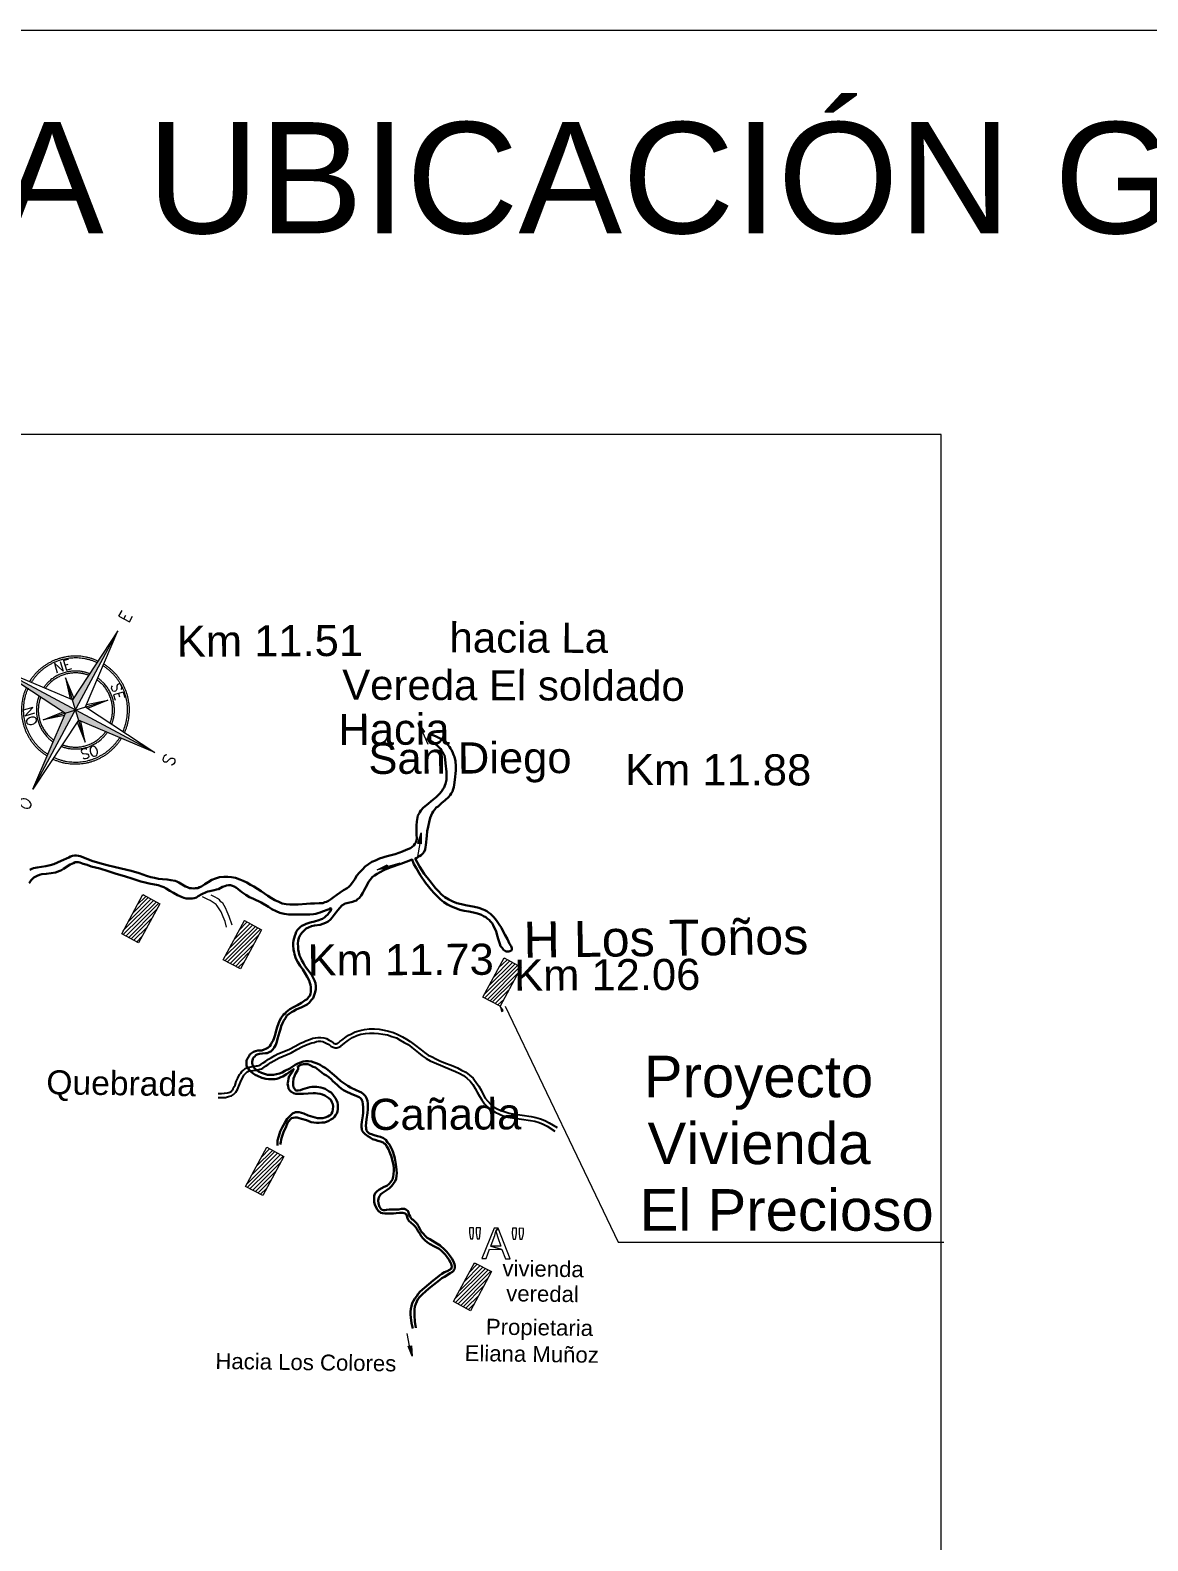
# Model space of a CAD drawing. Header units: millimetres. Extents: x 168 to 394, y 129 to 255.
# Drawn here: x 219.73 to 225.76, y 246.94 to 255.09 of the extents above; entities that cross this region are included whole.
import ezdxf
from ezdxf.enums import TextEntityAlignment as Align

# ---------------------------------------------------------------- set-up
doc = ezdxf.new("R2010")
doc.units = ezdxf.units.MM
for name, color, linetype, lineweight in [('Cartografia', 251, 'Continuous', 13), ('Esquemas', 7, 'Continuous', 13), ('Norte', 6, 'Continuous', 13), ('textos', 7, 'Continuous', 13), ('Via', 21, 'Continuous', 30)]:
    doc.layers.add(name, color=color, linetype=linetype, lineweight=lineweight)
doc.layers.add('Quebrada', color=130, linetype='Continuous')
doc.styles.add('0.6', font='', dxfattribs={"height": 0.6})
doc.styles.add('Arial (bold italic)', font='romans.shx')
doc.styles.add('Arial (italic)', font='romans.shx')
doc.styles.add('Textos Catografia', font='arial.ttf')
doc.styles.get('0.6').set_extended_font_data('@Arial Unicode MS')

# ---------------------------------------------------------------- blocks, each defined once
blk = doc.blocks.new('NORTE')
at = {"layer": 'Norte'}
for p, q in [((0, 5.598), (-0.462, 0.462)), ((0, -5.598), (0, 5.598)), ((0.462, 0.462), (0, 5.598)), ((1.484, 1.484), (-1.484, -1.484)), ((-1.484, 1.484), (1.484, -1.484)), ((-0.619, 0.448), (-1.484, 1.484)), ((-1.484, 1.484), (-0.448, 0.619)), ((1.484, 1.484), (0.448, 0.619)), ((0.619, 0.448), (1.484, 1.484)), ((-5.598, 0), (-0.462, 0.462)), ((5.598, 0), (0.462, 0.462)), ((-5.598, 0), (5.598, 0)), ((-0.462, -0.462), (-5.598, 0)), ((-0.619, -0.448), (-1.484, -1.484)), ((-1.484, -1.484), (-0.448, -0.619)), ((0, -5.598), (-0.462, -0.462)), ((0.462, -0.462), (0, -5.598)), ((1.484, -1.484), (0.448, -0.619)), ((0.462, -0.462), (5.598, 0)), ((0.619, -0.448), (1.484, -1.484))]:
    blk.add_line(p, q, dxfattribs=at)
for points in [[(-0.202, 3.353), (-1.029, 3.303), (-2.446, 2.446), (-3.303, 1.029), (-3.353, 0.202)], [(-0.195, 3.236), (-0.993, 3.188), (-2.361, 2.361), (-3.188, 0.993), (-3.236, 0.195)], [(3.236, 0.195), (3.188, 0.993), (2.361, 2.361), (0.993, 3.188), (0.195, 3.236)], [(3.353, 0.202), (3.303, 1.029), (2.446, 2.446), (1.029, 3.303), (0.202, 3.353)], [(-0.313, 2.406), (-0.847, 2.336), (-1.757, 1.757), (-2.336, 0.847), (-2.406, 0.313)], [(-0.298, 2.29), (-0.807, 2.224), (-1.673, 1.673), (-2.224, 0.807), (-2.29, 0.298)], [(2.29, 0.298), (2.224, 0.807), (1.673, 1.673), (0.807, 2.224), (0.298, 2.29)], [(2.406, 0.313), (2.336, 0.847), (1.757, 1.757), (0.847, 2.336), (0.313, 2.406)], [(-3.353, -0.202), (-3.303, -1.029), (-2.446, -2.446), (-1.029, -3.303), (-0.202, -3.353)], [(-3.236, -0.195), (-3.188, -0.993), (-2.361, -2.361), (-0.993, -3.188), (-0.195, -3.236)], [(-2.406, -0.313), (-2.336, -0.847), (-1.757, -1.757), (-0.847, -2.336), (-0.313, -2.406)], [(-2.29, -0.298), (-2.224, -0.807), (-1.673, -1.673), (-0.807, -2.224), (-0.298, -2.29)], [(0.195, -3.236), (0.993, -3.188), (2.361, -2.361), (3.188, -0.993), (3.236, -0.195)], [(0.202, -3.353), (1.029, -3.303), (2.446, -2.446), (3.303, -1.029), (3.353, -0.202)], [(0.298, -2.29), (0.807, -2.224), (1.673, -1.673), (2.224, -0.807), (2.29, -0.298)], [(0.313, -2.406), (0.847, -2.336), (1.757, -1.757), (2.336, -0.847), (2.406, -0.313)]]:
    blk.add_open_spline(points, degree=2, dxfattribs=at)
for points in [[(0, 0), (-0.462, 0.462), (0, 0), (0, 5.598)], [(-0.462, 0.462), (-0.448, 0.619), (-0.462, 0.462), (-1.484, 1.484)], [(0.462, 0.462), (0.448, 0.619), (0.462, 0.462), (1.484, 1.484)], [(-5.598, 0), (0, 0), (-5.598, 0), (-0.462, 0.462)], [(0, 0), (0.462, 0.462), (0, 0), (5.598, 0)], [(-0.462, -0.462), (-0.448, -0.619), (-0.462, -0.462), (-1.484, -1.484)], [(0, 0), (-0.462, -0.462), (0, 0), (0, -5.598)], [(0.462, -0.462), (0.448, -0.619), (0.462, -0.462), (1.484, -1.484)]]:
    blk.add_solid(points, dxfattribs=at)
for s, style, p in [('N', 'Arial (bold italic)', (0, 6.598)), ('O', 'Arial (italic)', (-6.598, 0)), ('E', 'Arial (italic)', (6.598, 0)), ('S', 'Arial (italic)', (0, -6.598))]:
    blk.add_text(s, height=0.75, dxfattribs=dict(at, style=style)).set_placement(p, align=Align.MIDDLE_CENTER)
at = {"layer": 'Norte', "style": 'Arial (italic)'}
for s, rotation, p in [('NO', 225, (-1.475, 2.94)), ('NE', 315, (1.427, 2.158)), ('SO', 315, (-2.535, -1.846)), ('SE', 225, (2.406, -1.194))]:
    blk.add_text(s, height=0.6274, rotation=rotation, dxfattribs=at).set_placement(p)

msp = doc.modelspace()

# ---------------------------------------------------------------- linework, layer by layer
at = {"layer": 'Cartografia'}
for points in [[(221.84108, 251.29412), (221.82509, 251.35061), (221.85927, 251.30219)], [(221.8229, 250.70099), (221.84108, 250.75749), (221.84108, 250.69898)], [(221.66362, 250.56786), (221.60499, 250.55776), (221.65766, 250.58601)], [(220.22725, 250.2128), (220.34025, 250.42463), (220.43303, 250.37418), (220.31806, 250.16439)], [(220.7741, 250.07359), (220.88886, 250.28542), (220.97978, 250.235), (220.86691, 250.02518)], [(222.17406, 249.87186), (222.28913, 250.08369), (222.37975, 250.03324), (222.26687, 249.82345)], [(222.28286, 249.79921), (222.26687, 249.82345), (222.27502, 249.7952)], [(220.89513, 248.85106), (221.00988, 249.06289), (221.10081, 249.01244), (220.98794, 248.80265)], [(222.12358, 248.62713), (222.10132, 248.62713), (222.10132, 248.60089), (222.10759, 248.56862), (222.11951, 248.56862), (222.12358, 248.60089)], [(222.16183, 248.62713), (222.13769, 248.62713), (222.13769, 248.60089), (222.14365, 248.56862), (222.15588, 248.56862), (222.15995, 248.60089)], [(222.25684, 248.62512), (222.23458, 248.62512), (222.16811, 248.46171), (222.19225, 248.46171), (222.21043, 248.51212), (222.2769, 248.51012), (222.21639, 248.52827), (222.23458, 248.57668), (222.23865, 248.58678), (222.24461, 248.60898)], [(222.25684, 248.62512), (222.24461, 248.60898), (222.2468, 248.59888), (222.25464, 248.57468), (222.27095, 248.52827), (222.21639, 248.52827), (222.2769, 248.51012), (222.29509, 248.45967), (222.32143, 248.45967)], [(222.3556, 248.62512), (222.33334, 248.62512), (222.33146, 248.59687), (222.33742, 248.56662), (222.34965, 248.56662), (222.3556, 248.59687)], [(222.39197, 248.62309), (222.36971, 248.62512), (222.36971, 248.59687), (222.37379, 248.56662), (222.38602, 248.56662), (222.39197, 248.59687)], [(222.01478, 248.22969), (222.12954, 248.43951), (222.22047, 248.3911), (222.10759, 248.17927)], [(221.78872, 247.99165), (221.7928, 247.93518), (221.77054, 247.98964)]]:
    msp.add_lwpolyline(points, close=True, dxfattribs=at)
for points in [[(221.85112, 251.29815), (221.87745, 251.23561)], [(221.83324, 250.70099), (221.82102, 250.63038)], [(221.65954, 250.57591), (221.72821, 250.59611)], [(220.23334, 250.22895), (220.39873, 250.39234)], [(220.25955, 250.27532), (220.38462, 250.40043)], [(220.28576, 250.32373), (220.37051, 250.40848)], [(220.31, 250.37014), (220.35637, 250.41454)], [(220.33621, 250.41858), (220.34226, 250.42259)], [(220.79229, 250.24911), (220.78413, 250.27937), (220.7741, 250.30558), (220.76375, 250.33182), (220.75592, 250.34192), (220.74965, 250.35402), (220.74181, 250.36412), (220.73554, 250.37218), (220.7255, 250.37823), (220.71547, 250.38629), (220.70324, 250.39234), (220.69133, 250.39839), (220.66301, 250.41253)], [(220.82239, 250.25921), (220.8064, 250.30762), (220.79605, 250.33182), (220.78602, 250.35402), (220.77191, 250.37823), (220.76187, 250.38629), (220.75372, 250.39638), (220.74369, 250.40444), (220.73146, 250.41049), (220.70951, 250.42259)], [(220.23534, 250.20876), (220.41287, 250.38428)], [(220.24945, 250.2007), (220.42698, 250.37823)], [(220.2656, 250.19261), (220.41488, 250.34393)], [(220.2777, 250.18656), (220.38867, 250.29752)], [(220.29181, 250.1785), (220.36446, 250.24911)], [(220.78194, 250.08974), (220.94749, 250.25312)], [(220.78413, 250.06955), (220.9616, 250.24507)], [(220.79824, 250.06149), (220.97571, 250.23901)], [(220.80828, 250.13614), (220.93338, 250.26121)], [(220.83461, 250.18455), (220.91927, 250.26927)], [(220.85876, 250.23096), (220.90297, 250.27736)], [(220.88509, 250.27937), (220.89105, 250.28542)], [(220.30796, 250.17044), (220.33822, 250.2007)], [(220.81235, 250.05343), (220.96348, 250.20471)], [(220.82646, 250.04534), (220.93746, 250.1563)], [(220.84057, 250.03728), (220.91112, 250.1099)], [(220.85468, 250.03123), (220.88698, 250.06149)], [(222.23458, 249.98081), (222.31923, 250.06754)], [(222.25872, 250.02922), (222.30512, 250.07359)], [(222.28506, 250.07764), (222.29101, 250.08168)], [(222.18222, 249.88801), (222.34745, 250.05139)], [(222.1841, 249.86781), (222.36156, 250.04333)], [(222.19821, 249.85976), (222.37567, 250.03728)], [(222.20824, 249.93438), (222.33334, 250.05948)], [(222.21232, 249.8517), (222.36376, 250.00298)], [(222.22642, 249.84565), (222.33742, 249.95658)], [(222.24053, 249.83756), (222.31108, 249.90817)], [(222.25464, 249.8295), (222.28694, 249.85976)], [(220.90297, 248.86517), (221.06664, 249.0306)], [(220.90516, 248.84702), (221.08263, 249.02254)], [(220.91927, 248.83896), (221.09674, 249.01448)], [(220.9293, 248.91358), (221.05253, 249.03865)], [(220.95345, 248.95999), (221.0403, 249.04474)], [(220.97978, 249.00843), (221.02399, 249.05279)], [(221.00612, 249.05684), (221.00988, 249.06085)], [(220.93338, 248.8309), (221.08451, 248.98218)], [(220.94749, 248.82281), (221.05848, 248.93377)], [(220.9616, 248.81475), (221.03434, 248.88737)], [(220.97571, 248.8087), (221.008, 248.83896)], [(222.09944, 248.38705), (222.14365, 248.43145)], [(222.12578, 248.43346), (222.13174, 248.43951)], [(222.02262, 248.24383), (222.18817, 248.40721)], [(222.02482, 248.22363), (222.20228, 248.40116)], [(222.03893, 248.21558), (222.21639, 248.3931)], [(222.04896, 248.29023), (222.17406, 248.4153)], [(222.05304, 248.20752), (222.20416, 248.3588)], [(222.0753, 248.33864), (222.15995, 248.42336)], [(222.06715, 248.20147), (222.17814, 248.31243)], [(222.08125, 248.19338), (222.154, 248.26399)], [(222.09536, 248.18532), (222.12766, 248.21758)], [(221.77869, 247.99165), (221.76646, 248.05824)]]:
    msp.add_lwpolyline(points, dxfattribs=at)
for points in [[(221.84108, 251.29412), (221.82509, 251.35061), (221.85927, 251.30219)], [(221.8229, 250.70099), (221.84108, 250.75749), (221.84108, 250.69898)], [(221.66362, 250.56786), (221.60499, 250.55776), (221.65766, 250.58601)], [(222.28286, 249.79921), (222.26687, 249.82345), (222.27502, 249.7952)], [(221.78872, 247.99165), (221.7928, 247.93518), (221.77054, 247.98964)]]:
    msp.add_solid(points, dxfattribs=at)
at = {"layer": 'Esquemas'}
for points in [[(209.40233, 255.0873), (242.64774, 255.0873), (242.64774, 221.93094), (209.40233, 221.93094)], [(209.80492, 226.33637), (224.64364, 226.33637), (224.64364, 252.90748), (209.80492, 252.90748)]]:
    msp.add_lwpolyline(points, close=True, dxfattribs=at)
at = {"layer": 'Quebrada'}
for points in [[(220.74776, 249.35138), (220.76595, 249.35138), (220.78194, 249.35339), (220.79824, 249.35539), (220.8042, 249.35743), (220.81016, 249.35944), (220.81643, 249.36348), (220.82051, 249.3675), (220.82427, 249.37154), (220.82834, 249.37759), (220.83054, 249.38364), (220.83838, 249.39778), (220.84465, 249.41591), (220.8528, 249.43409), (220.86283, 249.45425), (220.86879, 249.46234), (220.87475, 249.4704), (220.8829, 249.47846), (220.89293, 249.48652), (220.90297, 249.4926), (220.91331, 249.49461), (220.92335, 249.49661), (220.93526, 249.49865), (220.95157, 249.50066), (220.95972, 249.50066), (220.96568, 249.50266), (220.97759, 249.50871), (220.98982, 249.5168), (221.00393, 249.5269), (221.01804, 249.53696), (221.03434, 249.54706), (221.05253, 249.55713), (221.06852, 249.56521), (221.10081, 249.57932), (221.13091, 249.59146), (221.16132, 249.60757), (221.19174, 249.62372), (221.1955, 249.62573), (221.19958, 249.62773), (221.20585, 249.62977), (221.21996, 249.63582), (221.2441, 249.64592), (221.25821, 249.64993), (221.27232, 249.65197), (221.28643, 249.65398), (221.30054, 249.65398), (221.31653, 249.65197), (221.33064, 249.64793), (221.34475, 249.63987), (221.35697, 249.63382), (221.36701, 249.62573), (221.37108, 249.62168), (221.37516, 249.62168), (221.37924, 249.61968), (221.38519, 249.61968), (221.38739, 249.62168), (221.39115, 249.62168), (221.39523, 249.62573), (221.40338, 249.63178), (221.41341, 249.63987), (221.43755, 249.65802), (221.44978, 249.66608), (221.46201, 249.67213), (221.48615, 249.68423), (221.51249, 249.69229), (221.53663, 249.69634), (221.56266, 249.70038), (221.589, 249.70038), (221.61533, 249.69838), (221.64136, 249.69433), (221.66581, 249.68828), (221.69184, 249.68019), (221.71598, 249.67013), (221.74044, 249.65802), (221.76238, 249.64592), (221.78276, 249.63178), (221.80283, 249.61563), (221.84108, 249.58741), (221.85927, 249.57327), (221.87965, 249.55916), (221.89971, 249.54907), (221.91978, 249.53897), (221.94204, 249.52891), (221.9643, 249.51881), (222.01259, 249.50066), (222.03673, 249.49056), (222.05899, 249.47846), (222.08125, 249.46636), (222.10132, 249.45021), (222.1217, 249.43409), (222.12954, 249.424), (222.13769, 249.41189), (222.1518, 249.39173), (222.16403, 249.36953), (222.17594, 249.34733), (222.18629, 249.32717), (222.2004, 249.31103), (222.21451, 249.29488), (222.2305, 249.28077), (222.25057, 249.26867), (222.27095, 249.26058), (222.29321, 249.25252), (222.31516, 249.24647), (222.33742, 249.24242), (222.38602, 249.23437), (222.4343, 249.22831), (222.45845, 249.22226), (222.48478, 249.21621), (222.50704, 249.20612), (222.53119, 249.19401), (222.57351, 249.16777)], [(220.74776, 249.33119), (220.78602, 249.33119), (220.80232, 249.33523), (220.81016, 249.33724), (220.81831, 249.33928), (220.82427, 249.34329), (220.83054, 249.34733), (220.8365, 249.35339), (220.84245, 249.35944), (220.85061, 249.37355), (220.85876, 249.39173), (220.87287, 249.426), (220.88102, 249.44215), (220.88509, 249.45021), (220.89105, 249.45629), (220.89701, 249.46234), (220.90297, 249.46839), (220.91112, 249.47241), (220.91927, 249.47444), (220.93526, 249.47645), (220.95345, 249.47846), (220.97163, 249.4825), (220.97978, 249.48451), (220.98794, 249.48855), (221.00205, 249.49865), (221.01616, 249.50871), (221.03026, 249.51881), (221.04626, 249.52891), (221.07667, 249.54502), (221.14126, 249.57127), (221.17136, 249.58942), (221.20177, 249.60557), (221.22591, 249.61563), (221.25225, 249.62573), (221.26417, 249.62773), (221.27639, 249.63178), (221.28831, 249.63382), (221.30054, 249.63382), (221.31057, 249.63178), (221.3228, 249.62773), (221.33283, 249.62168), (221.34475, 249.61563), (221.35509, 249.60757), (221.36701, 249.60152), (221.37704, 249.59751), (221.38739, 249.59751), (221.39742, 249.60152), (221.40745, 249.60757), (221.42752, 249.62372), (221.44978, 249.63987), (221.47204, 249.65398), (221.49431, 249.66407), (221.51625, 249.67213), (221.54071, 249.67618), (221.56266, 249.67818), (221.58711, 249.67818), (221.61126, 249.67618), (221.6354, 249.67213), (221.65954, 249.66809), (221.68368, 249.66003), (221.70814, 249.65197), (221.72821, 249.63987), (221.75047, 249.62773), (221.77054, 249.61563), (221.7906, 249.59952), (221.82697, 249.57127), (221.84735, 249.55512), (221.86742, 249.54101), (221.88968, 249.52891), (221.91194, 249.51881), (221.95835, 249.49865), (222.00444, 249.48046), (222.0267, 249.4704), (222.04896, 249.4603), (222.06903, 249.4482), (222.08721, 249.43409), (222.1054, 249.41794), (222.11951, 249.39979), (222.13174, 249.3796), (222.14365, 249.35944), (222.15588, 249.33724), (222.16811, 249.31708), (222.18222, 249.29689), (222.2004, 249.27873), (222.21859, 249.26462), (222.24053, 249.25051), (222.2628, 249.24042), (222.28694, 249.23032), (222.3092, 249.22427), (222.33334, 249.22023), (222.38194, 249.21421), (222.43023, 249.20612), (222.45437, 249.20207), (222.47663, 249.19602), (222.49889, 249.18596), (222.52115, 249.17586), (222.56129, 249.14965)]]:
    msp.add_lwpolyline(points, dxfattribs=at)
at = {"layer": 'textos'}
msp.add_lwpolyline([(222.29399, 249.82257), (222.9032, 248.54959), (224.6581, 248.54959)], dxfattribs=at)
at = {"layer": 'Via'}
for points in [[(221.9005, 251.2872), (221.92276, 251.27712), (221.9469, 251.26501), (221.95694, 251.25896), (221.96697, 251.25089), (221.97512, 251.24081), (221.98516, 251.23274), (221.99331, 251.22265), (221.99927, 251.21257), (222.00742, 251.20247), (222.01149, 251.19037), (222.01557, 251.17827), (222.02153, 251.16818), (222.0256, 251.14397), (222.02748, 251.11774), (222.02748, 251.09354), (222.02341, 251.04311), (222.01933, 251.01687), (222.01745, 251.00477), (222.01337, 250.99267), (222.0093, 250.98056), (222.00334, 250.97048), (221.99738, 250.96038), (221.98923, 250.9503), (221.97105, 250.93416), (221.95098, 250.91802), (221.93279, 250.89987), (221.92276, 250.89382), (221.91461, 250.88373), (221.90646, 250.87365), (221.9005, 250.86355), (221.89454, 250.85145), (221.89047, 250.83934), (221.8842, 250.81515), (221.87824, 250.79091), (221.87416, 250.76674), (221.87228, 250.7425), (221.86601, 250.69208), (221.86413, 250.67998), (221.86225, 250.66788), (221.85817, 250.65574), (221.85002, 250.64568), (221.84187, 250.63762), (221.83183, 250.63157), (221.8218, 250.62549), (221.80957, 250.61944), (221.83183, 250.57708), (221.84406, 250.55692), (221.85817, 250.53672), (221.88827, 250.49841), (221.91869, 250.46006), (221.93468, 250.44395), (221.95098, 250.42579), (221.96917, 250.41165), (221.99111, 250.39754), (222.01149, 250.38745), (222.03375, 250.37939), (222.0579, 250.37334), (222.08016, 250.36729), (222.12844, 250.3592), (222.15259, 250.35315), (222.17485, 250.34509), (222.18488, 250.34104), (222.19492, 250.33499), (222.20495, 250.32894), (222.2153, 250.32088), (222.23348, 250.30273), (222.24759, 250.28457), (222.2617, 250.26438), (222.27361, 250.24623), (222.28365, 250.22607), (222.29399, 250.20588), (222.30591, 250.18371), (222.31187, 250.17157), (222.31814, 250.15947), (222.32598, 250.14737), (222.32817, 250.14132), (222.33005, 250.13527), (222.33005, 250.12921), (222.32817, 250.1252), (222.32598, 250.12116), (222.32002, 250.11915), (222.31406, 250.11711), (222.30183, 250.11711), (222.29588, 250.11915), (222.28992, 250.12316), (222.28584, 250.12721), (222.27769, 250.1373), (222.26954, 250.14737), (222.26546, 250.15947), (222.25762, 250.18167), (222.25135, 250.20387), (222.2454, 250.22807), (222.23536, 250.24827), (222.2294, 250.26037), (222.22313, 250.27043), (222.2153, 250.28053), (222.20714, 250.28859), (222.19711, 250.29668), (222.18896, 250.30273), (222.17673, 250.30878), (222.1667, 250.31483), (222.14444, 250.32289), (222.12249, 250.32894), (222.09803, 250.33299), (222.07389, 250.337), (222.04975, 250.34305), (222.02748, 250.35114), (222.00522, 250.36124), (221.98327, 250.3713), (221.96289, 250.38343), (221.94471, 250.39754), (221.92684, 250.4157), (221.91053, 250.43184), (221.89454, 250.45), (221.88043, 250.46815), (221.86413, 250.48831), (221.83779, 250.52867), (221.81365, 250.56902), (221.80173, 250.58918), (221.79358, 250.61338), (221.76129, 250.60128), (221.73087, 250.59119), (221.67444, 250.57103), (221.64434, 250.55892), (221.61612, 250.54481), (221.60389, 250.53672), (221.58978, 250.52867), (221.57755, 250.51857), (221.56752, 250.50647), (221.55749, 250.49436), (221.54933, 250.47822), (221.53334, 250.44796), (221.52739, 250.43385), (221.51704, 250.41971), (221.5092, 250.40761), (221.49697, 250.39754), (221.4929, 250.3935), (221.48474, 250.39149), (221.47063, 250.38544), (221.44053, 250.37939), (221.43238, 250.37735), (221.42643, 250.37334), (221.4142, 250.36525), (221.40228, 250.35315), (221.39194, 250.34104), (221.37187, 250.31483), (221.36184, 250.30069), (221.3518, 250.29063), (221.33957, 250.28053), (221.32547, 250.27244), (221.31136, 250.26642), (221.29725, 250.26238), (221.26715, 250.25833), (221.25084, 250.25432), (221.23485, 250.24827), (221.22074, 250.24218), (221.20851, 250.23008), (221.19848, 250.21798), (221.18845, 250.20588), (221.18218, 250.19177), (221.1781, 250.17562), (221.17622, 250.16151), (221.1781, 250.14336), (221.1781, 250.12921), (221.18218, 250.1131), (221.18625, 250.09695), (221.19221, 250.08281), (221.19848, 250.0687), (221.20663, 250.05459), (221.21447, 250.04045), (221.22262, 250.02835), (221.24269, 250.00214), (221.25272, 249.99003), (221.25899, 249.97589), (221.26715, 249.96178), (221.27091, 249.94764), (221.2731, 249.93153), (221.2731, 249.91538), (221.26903, 249.89923), (221.26495, 249.88312), (221.25899, 249.86697), (221.24896, 249.85487), (221.23861, 249.84276), (221.2267, 249.83267), (221.21259, 249.82458), (221.19848, 249.81856), (221.16807, 249.80442), (221.15396, 249.79636), (221.14204, 249.79031), (221.12982, 249.78222), (221.11759, 249.77215), (221.10975, 249.75801), (221.1016, 249.74591), (221.09344, 249.7318), (221.08749, 249.71565), (221.08341, 249.69951), (221.07745, 249.68339), (221.06742, 249.64705), (221.06334, 249.63093), (221.05707, 249.61479), (221.04924, 249.60068), (221.04108, 249.58858), (221.03105, 249.57848), (221.02478, 249.57644), (221.01882, 249.57243), (221.01067, 249.57039), (221.00283, 249.57039), (220.98653, 249.56838), (220.97054, 249.56638), (220.96238, 249.56434), (220.95643, 249.56233), (220.95016, 249.55832), (220.9442, 249.55227), (220.93824, 249.54622), (220.93417, 249.53813), (220.93197, 249.53007), (220.93009, 249.52402), (220.93009, 249.51593), (220.93197, 249.50787), (220.93417, 249.50182), (220.93824, 249.49376), (220.9442, 249.48771), (220.95016, 249.48166), (220.96427, 249.47156), (220.98057, 249.46347), (220.99656, 249.45742), (221.01286, 249.45341), (221.04516, 249.45341), (221.06115, 249.45541), (221.07745, 249.45946), (221.09156, 249.46551), (221.10567, 249.47357), (221.13389, 249.48771), (221.16211, 249.50583), (221.17622, 249.51392), (221.19033, 249.51997), (221.20444, 249.52402), (221.21855, 249.52602), (221.23485, 249.52602), (221.25084, 249.52402), (221.26495, 249.51997), (221.28126, 249.51392), (221.29725, 249.50583), (221.30947, 249.49777), (221.32358, 249.48972), (221.33769, 249.47962), (221.36184, 249.45946), (221.3841, 249.43927), (221.40824, 249.41911), (221.43458, 249.40095), (221.44649, 249.39286), (221.4606, 249.3848), (221.49102, 249.3707), (221.50701, 249.36261), (221.51923, 249.35655), (221.53115, 249.3485), (221.5415, 249.3384), (221.54745, 249.3263), (221.55153, 249.31219), (221.55341, 249.29805), (221.55341, 249.26578), (221.55153, 249.24763), (221.54745, 249.21132), (221.54526, 249.19518), (221.54338, 249.17501), (221.54526, 249.16896), (221.54526, 249.16087), (221.54745, 249.15282), (221.54933, 249.14676), (221.55341, 249.14272), (221.55937, 249.13867), (221.56564, 249.13466), (221.57379, 249.13262), (221.5879, 249.12657), (221.60577, 249.12253), (221.62208, 249.11851), (221.63807, 249.11046), (221.65029, 249.10237), (221.66033, 249.08826), (221.67036, 249.07615), (221.67851, 249.06201), (221.68447, 249.0479), (221.69074, 249.0338), (221.69858, 249.00351), (221.70485, 248.97124), (221.70893, 248.94099), (221.71081, 248.92283), (221.70893, 248.90869), (221.70673, 248.89258), (221.70077, 248.87844), (221.69262, 248.86633), (221.68259, 248.85423), (221.67036, 248.84213), (221.65845, 248.83203), (221.63023, 248.81388), (221.62396, 248.80983), (221.61988, 248.80378), (221.61612, 248.79773), (221.61392, 248.79171), (221.61204, 248.78362), (221.60985, 248.77556), (221.61204, 248.75942), (221.61612, 248.74126), (221.61988, 248.73521), (221.62396, 248.72916), (221.63023, 248.72511), (221.63807, 248.72311), (221.64622, 248.72311), (221.65437, 248.72511), (221.67036, 248.72715), (221.71896, 248.72715), (221.73495, 248.72916), (221.75125, 248.72916), (221.75909, 248.72715), (221.76317, 248.72311), (221.76944, 248.71906), (221.77352, 248.711), (221.77728, 248.69686), (221.78135, 248.68881), (221.78543, 248.68072), (221.79139, 248.67467), (221.79766, 248.67065), (221.80957, 248.66056), (221.81961, 248.64845), (221.82368, 248.6424), (221.82776, 248.63635), (221.83403, 248.62224), (221.84187, 248.6081), (221.8519, 248.596), (221.86225, 248.5839), (221.87416, 248.57383), (221.88827, 248.56574), (221.91649, 248.54759), (221.94283, 248.53144), (221.96697, 248.51128), (221.977, 248.49918), (221.98735, 248.48908), (221.99738, 248.47497), (222.00742, 248.46287), (222.01557, 248.44672), (222.02153, 248.43057), (222.02341, 248.42252), (222.02341, 248.40841), (222.01933, 248.40235), (222.01557, 248.3963), (222.0093, 248.39022), (221.99738, 248.38216), (221.96697, 248.36401), (221.95286, 248.35592), (221.94095, 248.34585), (221.89235, 248.30751), (221.86821, 248.28735), (221.84406, 248.26515), (221.83403, 248.25505), (221.82368, 248.24295), (221.81773, 248.23085), (221.81177, 248.21674), (221.80769, 248.20263), (221.8055, 248.18648), (221.8055, 248.15419), (221.80769, 248.12192), (221.81177, 248.08762)], [(219.73177, 250.55892), (219.74186, 250.56297), (219.75193, 250.56701), (219.77212, 250.57103), (219.81852, 250.57911), (219.84069, 250.58313), (219.86088, 250.58918), (219.88104, 250.59724), (219.9012, 250.60733), (219.94159, 250.62549), (219.95165, 250.62953), (219.96175, 250.63358), (219.97184, 250.63558), (219.98395, 250.63558), (219.99401, 250.63358), (220.00411, 250.63157), (220.02631, 250.62348), (220.06666, 250.60733), (220.10902, 250.59523), (220.14937, 250.58313), (220.19374, 250.57306), (220.27846, 250.55287), (220.32085, 250.54077), (220.3612, 250.52666), (220.3834, 250.51857), (220.40356, 250.51456), (220.42576, 250.51051), (220.44793, 250.50851), (220.47213, 250.50647), (220.49232, 250.50245), (220.51452, 250.49841), (220.52459, 250.4964), (220.53468, 250.49035), (220.57099, 250.46815), (220.58109, 250.46411), (220.59319, 250.46006), (220.60329, 250.46006), (220.61539, 250.45806), (220.62545, 250.46006), (220.63759, 250.46006), (220.64565, 250.46411), (220.65775, 250.46815), (220.6759, 250.48026), (220.69406, 250.49236), (220.71218, 250.50446), (220.73225, 250.51252), (220.75451, 250.51857), (220.77677, 250.52061), (220.79903, 250.52061), (220.8191, 250.51857), (220.84136, 250.51456), (220.86362, 250.50647), (220.8818, 250.49841), (220.90187, 250.49035), (220.92194, 250.47822), (220.94012, 250.46815), (220.97838, 250.44395), (221.01475, 250.4177), (221.03513, 250.4056), (221.053, 250.39551), (221.07338, 250.38544), (221.09156, 250.37735), (221.11382, 250.37334), (221.13389, 250.3713), (221.1781, 250.3713), (221.22262, 250.37534), (221.24489, 250.37735), (221.26715, 250.37735), (221.29129, 250.37939), (221.31136, 250.37939), (221.32139, 250.38343), (221.33142, 250.38544), (221.34177, 250.39149), (221.3518, 250.39754), (221.36779, 250.40965), (221.38598, 250.42376), (221.40416, 250.43586), (221.42235, 250.44796), (221.44242, 250.46006), (221.45057, 250.46611), (221.45872, 250.4742), (221.47063, 250.49035), (221.48286, 250.50851), (221.49509, 250.52867), (221.5092, 250.54481), (221.52519, 250.56096), (221.5393, 250.57708), (221.55749, 250.58918), (221.57567, 250.60128), (221.59574, 250.60937), (221.61612, 250.61944), (221.65845, 250.63157), (221.70077, 250.64367), (221.72084, 250.64972), (221.74122, 250.65778), (221.76129, 250.66584), (221.78355, 250.67594), (221.79358, 250.68199), (221.80173, 250.69005), (221.80769, 250.69814), (221.81177, 250.70619), (221.81584, 250.71629), (221.81773, 250.72635), (221.81584, 250.75059), (221.81584, 250.79696), (221.81773, 250.81916), (221.8218, 250.84136), (221.82368, 250.85145), (221.82995, 250.86153), (221.83403, 250.8696), (221.83999, 250.87768), (221.8541, 250.89382), (221.87009, 250.90794), (221.90458, 250.93618), (221.92276, 250.9503), (221.93875, 250.96644), (221.95286, 250.98258), (221.95882, 250.99267), (221.96509, 251.00275), (221.96917, 251.01284), (221.97324, 251.02293), (221.977, 251.04311), (221.977, 251.08748), (221.97324, 251.13389), (221.97105, 251.15406), (221.96917, 251.16616), (221.96697, 251.17625), (221.96101, 251.18432), (221.95694, 251.1944), (221.95098, 251.20247), (221.94471, 251.21054), (221.92872, 251.22669), (221.91053, 251.24081), (221.87009, 251.26703)], [(221.13389, 249.44936), (221.14581, 249.46752), (221.15396, 249.48366), (221.11571, 249.45541), (221.09564, 249.44331), (221.08529, 249.43927), (221.07338, 249.43525), (221.06334, 249.43121), (221.053, 249.4292), (221.01882, 249.4292), (221.00471, 249.43121), (220.98245, 249.43726), (220.95831, 249.44732), (220.94608, 249.45341), (220.93605, 249.45946), (220.92601, 249.46752), (220.91598, 249.47558), (220.91002, 249.48567), (220.90375, 249.49376), (220.89999, 249.50383), (220.89999, 249.53007), (220.90595, 249.54013), (220.9119, 249.55227), (220.91786, 249.56233), (220.92601, 249.57039), (220.93824, 249.57644), (220.94828, 249.58049), (220.9605, 249.58453), (220.98245, 249.58453), (220.99468, 249.58858), (221.00471, 249.59259), (221.01475, 249.59864), (221.02478, 249.60673), (221.03105, 249.61683), (221.03701, 249.62689), (221.04296, 249.63699), (221.04704, 249.64705), (221.05519, 249.66925), (221.05927, 249.69145), (221.06742, 249.71565), (221.07526, 249.73785), (221.08529, 249.75801), (221.09156, 249.76811), (221.0994, 249.77821), (221.10755, 249.78426), (221.11571, 249.79231), (221.13389, 249.80646), (221.15396, 249.81856), (221.17434, 249.82862), (221.19629, 249.84073), (221.21667, 249.85487), (221.2267, 249.86092), (221.23485, 249.87101), (221.24081, 249.87907), (221.24489, 249.88914), (221.24677, 249.90127), (221.24677, 249.92548), (221.24489, 249.93758), (221.24081, 249.94968), (221.23673, 249.96178), (221.2267, 249.98194), (221.21447, 250.00214), (221.20256, 250.02029), (221.18845, 250.04045), (221.17622, 250.06064), (221.16619, 250.0808), (221.15803, 250.103), (221.15615, 250.11511), (221.15396, 250.12721), (221.15208, 250.15141), (221.15208, 250.16552), (221.15396, 250.17766), (221.15615, 250.18976), (221.16023, 250.20186), (221.16399, 250.21193), (221.16807, 250.22403), (221.17434, 250.23413), (221.18218, 250.24218), (221.19033, 250.25027), (221.19848, 250.25632), (221.2104, 250.26238), (221.22074, 250.26642), (221.24269, 250.27448), (221.26715, 250.28053), (221.28909, 250.28658), (221.29913, 250.29063), (221.30947, 250.29464), (221.31951, 250.30069), (221.32766, 250.30878), (221.33769, 250.31684), (221.34553, 250.32894), (221.3518, 250.33499), (221.35368, 250.34104), (221.35588, 250.34509), (221.35588, 250.3491), (221.35368, 250.35114), (221.34961, 250.3491), (221.34553, 250.34709), (221.33957, 250.34509), (221.30947, 250.33299), (221.29725, 250.32894), (221.28502, 250.32493), (221.2731, 250.32088), (221.26088, 250.31888), (221.24081, 250.31684), (221.12793, 250.31684), (221.10348, 250.32088), (221.07934, 250.32693), (221.05927, 250.33499), (221.03701, 250.34709), (221.01882, 250.3592), (220.97838, 250.3814), (220.93824, 250.40156), (220.91598, 250.41165), (220.89591, 250.42376), (220.87553, 250.4379), (220.85547, 250.45401), (220.84543, 250.4621), (220.83321, 250.46815), (220.82505, 250.47217), (220.81314, 250.47621), (220.80311, 250.47621), (220.79276, 250.4742), (220.78273, 250.47016), (220.77081, 250.46611), (220.74855, 250.45401), (220.73852, 250.45201), (220.72629, 250.44796), (220.70215, 250.44395), (220.69205, 250.44191), (220.68195, 250.4379), (220.65975, 250.4278), (220.63959, 250.4157), (220.6295, 250.40965), (220.61739, 250.4056), (220.6073, 250.40359), (220.57504, 250.40359), (220.56293, 250.40761), (220.55284, 250.41165), (220.52863, 250.42175), (220.50643, 250.43385), (220.48627, 250.44595), (220.46608, 250.45806), (220.45398, 250.46411), (220.44391, 250.46815), (220.42372, 250.47621), (220.37531, 250.48427), (220.35311, 250.49035), (220.33091, 250.4964), (220.28655, 250.51051), (220.24215, 250.52462), (220.19778, 250.53672), (220.15339, 250.55086), (220.10902, 250.56497), (220.06262, 250.57708), (220.04042, 250.58517), (220.02026, 250.59119), (220.0021, 250.59724), (219.99201, 250.59928), (219.97586, 250.59928), (219.9678, 250.59523), (219.9577, 250.59119), (219.94965, 250.58717), (219.91334, 250.56297), (219.90324, 250.55692), (219.89315, 250.55287), (219.87098, 250.54481), (219.84674, 250.54077), (219.82053, 250.53672), (219.79632, 250.53472), (219.78422, 250.53067), (219.77212, 250.52666), (219.76403, 250.52261), (219.75397, 250.51656), (219.74588, 250.51051), (219.73982, 250.50245), (219.72772, 250.48631)], [(221.79546, 248.08361), (221.78951, 248.11383), (221.78543, 248.14412), (221.78355, 248.16024), (221.78355, 248.17438), (221.78543, 248.19053), (221.78951, 248.20464), (221.79358, 248.22078), (221.79954, 248.23289), (221.80769, 248.24699), (221.81773, 248.2591), (221.82588, 248.2712), (221.83591, 248.2833), (221.86005, 248.3035), (221.90646, 248.34385), (221.92872, 248.36197), (221.94095, 248.37006), (221.95286, 248.38016), (221.96697, 248.38821), (221.98108, 248.39427), (221.99738, 248.40235), (222.00334, 248.40637), (222.00522, 248.41242), (222.00742, 248.41847), (222.00522, 248.42653), (222.00334, 248.43258), (221.99927, 248.44067), (221.99111, 248.45682), (221.98108, 248.46892), (221.97105, 248.48303), (221.96101, 248.49312), (221.95098, 248.50319), (221.93875, 248.51329), (221.92684, 248.51934), (221.91241, 248.52743), (221.88639, 248.54154), (221.87416, 248.54959), (221.86225, 248.55969), (221.8519, 248.56979), (221.84187, 248.58189), (221.83403, 248.596), (221.82588, 248.6081), (221.81773, 248.62224), (221.80957, 248.63434), (221.79954, 248.64444), (221.78763, 248.6545), (221.7754, 248.6646), (221.77132, 248.67065), (221.76724, 248.67871), (221.76317, 248.69285), (221.76129, 248.70091), (221.75533, 248.70495), (221.74906, 248.70696), (221.7431, 248.70897), (221.72492, 248.70897), (221.70673, 248.70696), (221.69262, 248.70495), (221.64622, 248.70495), (221.63211, 248.70696), (221.62396, 248.70897), (221.618, 248.71301), (221.61204, 248.71706), (221.60797, 248.72311), (221.60201, 248.72916), (221.59981, 248.73521), (221.59166, 248.75136), (221.5879, 248.76747), (221.5879, 248.79977), (221.58978, 248.80582), (221.59386, 248.81388), (221.59793, 248.81993), (221.60201, 248.82397), (221.61392, 248.83203), (221.64214, 248.84818), (221.65625, 248.85423), (221.66848, 248.86433), (221.67851, 248.87643), (221.68666, 248.88853), (221.69074, 248.90264), (221.69262, 248.91678), (221.69482, 248.93494), (221.69482, 248.94905), (221.69262, 248.96519), (221.68855, 248.9793), (221.68071, 249.00956), (221.67036, 249.03781), (221.6644, 249.05195), (221.65625, 249.06606), (221.64841, 249.07816), (221.64214, 249.08221), (221.63618, 249.08826), (221.62208, 249.09227), (221.60797, 249.09632), (221.59386, 249.10237), (221.57975, 249.10641), (221.56564, 249.11447), (221.55341, 249.12253), (221.5393, 249.13262), (221.52927, 249.14272), (221.52519, 249.14877), (221.52112, 249.15482), (221.52112, 249.16291), (221.51923, 249.16896), (221.51923, 249.18307), (221.52112, 249.19919), (221.52739, 249.23148), (221.52927, 249.24763), (221.52927, 249.27789), (221.52739, 249.29403), (221.52519, 249.30814), (221.52112, 249.3162), (221.51923, 249.32225), (221.51296, 249.3283), (221.50701, 249.33235), (221.49509, 249.3384), (221.46468, 249.3505), (221.43646, 249.36261), (221.42235, 249.3707), (221.41012, 249.37875), (221.40009, 249.38885), (221.38817, 249.39891), (221.36591, 249.41911), (221.35588, 249.4292), (221.34365, 249.43927), (221.33142, 249.44936), (221.31731, 249.45541), (221.28126, 249.48567), (221.27091, 249.49172), (221.25899, 249.49577), (221.23861, 249.50583), (221.23078, 249.50988), (221.20663, 249.50988), (221.19221, 249.50583), (221.17622, 249.49777), (221.1781, 249.49172), (221.1781, 249.48567), (221.17434, 249.47558), (221.16211, 249.45541), (221.15803, 249.44532), (221.15396, 249.43322), (221.15208, 249.41105), (221.15208, 249.39691), (221.15396, 249.3848), (221.15803, 249.37875), (221.16023, 249.37471), (221.16399, 249.3707), (221.16807, 249.36866), (221.1781, 249.36866), (221.19033, 249.3707), (221.20256, 249.37471), (221.21667, 249.37875), (221.22858, 249.3828), (221.24081, 249.38681), (221.25272, 249.38885), (221.27718, 249.38885), (221.28909, 249.38681), (221.30132, 249.3848), (221.31355, 249.38076), (221.32358, 249.37675), (221.3355, 249.3707), (221.34553, 249.36261), (221.35588, 249.35655), (221.36591, 249.34649), (221.37187, 249.33639), (221.38002, 249.3263), (221.3841, 249.3162), (221.39005, 249.3041), (221.39194, 249.292), (221.39194, 249.26779), (221.39005, 249.25569), (221.38598, 249.24359), (221.38002, 249.23553), (221.37406, 249.22543), (221.36591, 249.21737), (221.35368, 249.21132), (221.34365, 249.20527), (221.33142, 249.19919), (221.31951, 249.19518), (221.3054, 249.19518), (221.29129, 249.19314), (221.27718, 249.19314), (221.26307, 249.19518), (221.24896, 249.19718), (221.22262, 249.20728), (221.19629, 249.21534), (221.18437, 249.21938), (221.17214, 249.22343), (221.16211, 249.22343), (221.15208, 249.22139), (221.14204, 249.21938), (221.13577, 249.21132), (221.12793, 249.20323), (221.12166, 249.19314), (221.11163, 249.16896), (221.1016, 249.14877), (221.09344, 249.12657), (221.08937, 249.11651), (221.08749, 249.1044), (221.08529, 249.09026), (221.08153, 249.07615)], [(221.06742, 249.07211), (221.06742, 249.09835), (221.07338, 249.12253), (221.08153, 249.14676), (221.09156, 249.16896), (221.10567, 249.19314), (221.11978, 249.21534), (221.12982, 249.22543), (221.13797, 249.23553), (221.148, 249.24359), (221.16023, 249.24964), (221.16399, 249.25164), (221.18437, 249.25164), (221.19629, 249.24763), (221.20851, 249.24359), (221.23266, 249.23352), (221.2568, 249.22543), (221.26903, 249.22343), (221.28314, 249.21938), (221.31136, 249.21938), (221.32358, 249.22343), (221.33769, 249.22744), (221.34773, 249.23352), (221.35368, 249.23753), (221.35776, 249.24359), (221.36372, 249.25368), (221.36591, 249.26779), (221.36779, 249.28193), (221.36591, 249.29403), (221.35964, 249.30614), (221.35368, 249.31824), (221.34365, 249.3263), (221.33362, 249.33436), (221.32139, 249.34044), (221.30947, 249.34649), (221.29725, 249.3505), (221.28314, 249.35254), (221.27091, 249.35455), (221.25899, 249.35455), (221.23266, 249.35254), (221.20663, 249.3505), (221.16619, 249.3505), (221.15396, 249.35455), (221.14204, 249.3606), (221.13797, 249.36261), (221.13389, 249.36866), (221.12982, 249.3727), (221.12574, 249.37875), (221.12386, 249.39086), (221.12166, 249.40497), (221.12386, 249.41911), (221.12574, 249.43322), (221.12982, 249.44532), (221.13797, 249.45742), (221.14581, 249.46752)]]:
    msp.add_lwpolyline(points, dxfattribs=at)

# ---------------------------------------------------------------- block references
at = {"layer": 'Norte', "xscale": 0.086651905476684, "yscale": 0.086651905476684, "zscale": 0.086651905476684, "rotation": 61.82505017797954}
msp.add_blockref('NORTE', (219.97769, 251.42041), dxfattribs=at)

# ---------------------------------------------------------------- texts
at = {"layer": 'textos', "insert": (226.30647, 254.59162), "char_height": 0.6, "attachment_point": 2, "style": '0.6'}
msp.add_mtext_dynamic_manual_height_columns('\\pxqj;EJEMPLO DIAGRAMA UBICACIÓN GEOGRAFICA', width=29.5828406, gutter_width=0.5, heights=[0], dxfattribs=at)
at = {"layer": 'textos', "attachment_point": 7, "style": 'Textos Catografia'}
for s, insert, char_height, rotation in [('Km 11.51', (220.52465, 251.70539), 0.167828, 0.261695), ('hacia La', (221.99383, 251.72892), 0.161762, 359.801605), ('Vereda El soldado', (221.41519, 251.47374), 0.161762, 359.801605), ('Hacia', (221.39537, 251.22914), 0.167828, 0.261695), ('San Diego', (221.55754, 251.02485), 0.167828, 0.261695), ('Km 11.88', (222.94027, 251.01328), 0.167828, 359.871171), ('H Los Toños', (222.39428, 250.08186), 0.1938172, 0.727562), ('Km 11.73', (221.22956, 249.98556), 0.167828, 0.261695), ('Km 12.06', (222.34288, 249.90402), 0.167828, 0.261695), ('Quebrada', (219.81963, 249.31256), 0.129692, 359.201663), ('Cañada', (221.56047, 249.15275), 0.167828, 0.261695), ('vivienda', (222.27887, 248.36568), 0.085443, 359.200693), ('veredal', (222.29906, 248.23053), 0.085443, 359.200693), ('Propietaria', (222.18939, 248.02598), 0.0854427, 359.200693), ('Hacia Los Colores', (220.73152, 247.86534), 0.0854427, 359.200693), ('Eliana Muñoz', (222.07521, 247.908), 0.0854427, 359.200693)]:
    msp.add_mtext(s, dxfattribs=dict(at, insert=insert, char_height=char_height, rotation=rotation))
for s, insert, char_height in [('Proyecto', (223.04111, 249.26389), 0.224352), ('Vivienda', (223.06127, 248.96777), 0.224352), ('El Precioso', (223.01886, 248.60852), 0.2243523)]:
    msp.add_mtext(s, dxfattribs=dict(at, insert=insert, char_height=char_height))

doc.saveas('drawing.dxf')
